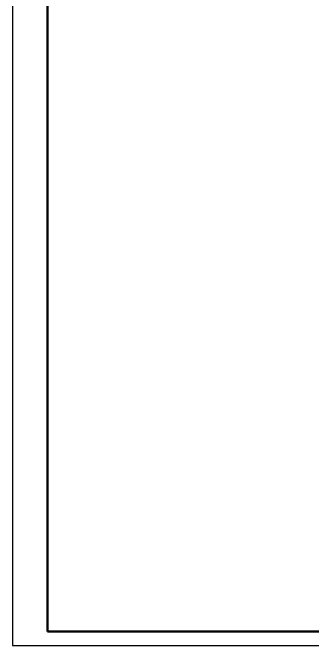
# Model space of a CAD drawing. Header units: millimetres. Extents: x 123 to 1312, y 107 to 948.
# Drawn here: x 122.9 to 337.5, y 107.5 to 560.6 of the extents above; entities that cross this region are included whole.
import ezdxf

# ---------------------------------------------------------------- set-up
doc = ezdxf.new("R2010")
doc.units = ezdxf.units.MM
for name, color, linetype, lineweight in [('01', 7, 'Continuous', 50), ('02', 3, 'Continuous', 25), ('剖面线', 6, 'Continuous', 35)]:
    doc.layers.add(name, color=color, linetype=linetype, lineweight=lineweight)

msp = doc.modelspace()

# ---------------------------------------------------------------- hatches: boundary and pattern name
at = {"layer": '剖面线', "lineweight": 20}
h = msp.add_hatch(dxfattribs=at)
h.set_pattern_fill('ANSI31', color=256, scale=1.5, angle=90)
h.set_pattern_definition([(135, (-3538.129, -1168.796), (-3.367596, -3.367596), [])])
h.paths.add_polyline_path([(370.497, 644.325), (368.686, 644.325), (358.67, 644.325), (358.67, 645.778), (355.885, 645.759), (355.885, 633.794), (358.829, 633.794), (358.829, 627.831, -0.4142136), (352.904, 621.907), (333.923, 621.907, 0.4142136), (327.961, 615.945), (327.961, 604.096, -0.4142136), (321.999, 598.134), (280.414, 598.134), (280.414, 580.285), (284.528, 580.285, 0.4142136), (286.339, 582.096), (286.339, 592.172), (327.961, 592.172, 0.4142136), (333.923, 598.134), (333.923, 609.983, -0.4142136), (339.885, 615.945), (358.829, 615.945, -0.4142136), (364.753, 610.02), (364.753, 557.458, 0.346126), (368.262, 553.096, -0.3492003), (370.552, 550.217), (370.552, 536.42), (370.552, 525.811), (378.15, 525.841), (380.981, 525.853), (383.662, 525.411), (385.181, 522.889), (383.682, 520.354), (381.003, 520.344), (381.005, 519.891), (378.174, 519.879), (370.552, 519.849), (370.552, 503.858), (393.96, 503.858), (393.96, 537.792, 0.4142136), (392.141, 539.558), (380.817, 539.57, -0.4142136), (379.036, 541.336), (378.972, 557.272, 0.4134103), (376.013, 560.215), (375.031, 560.213, -0.41458), (370.497, 564.742)])

# ---------------------------------------------------------------- linework, layer by layer
at = {"layer": '01'}
for p, q in [((147.929, 938.49), (147.929, 117.49)), ((147.929, 117.49), (1301.929, 117.49))]:
    msp.add_line(p, q, dxfattribs=at)
at = {"layer": '02'}
for p, q in [((122.929, 948.49), (122.929, 107.49)), ((122.929, 107.49), (1311.929, 107.49))]:
    msp.add_line(p, q, dxfattribs=at)

doc.saveas('drawing.dxf')
